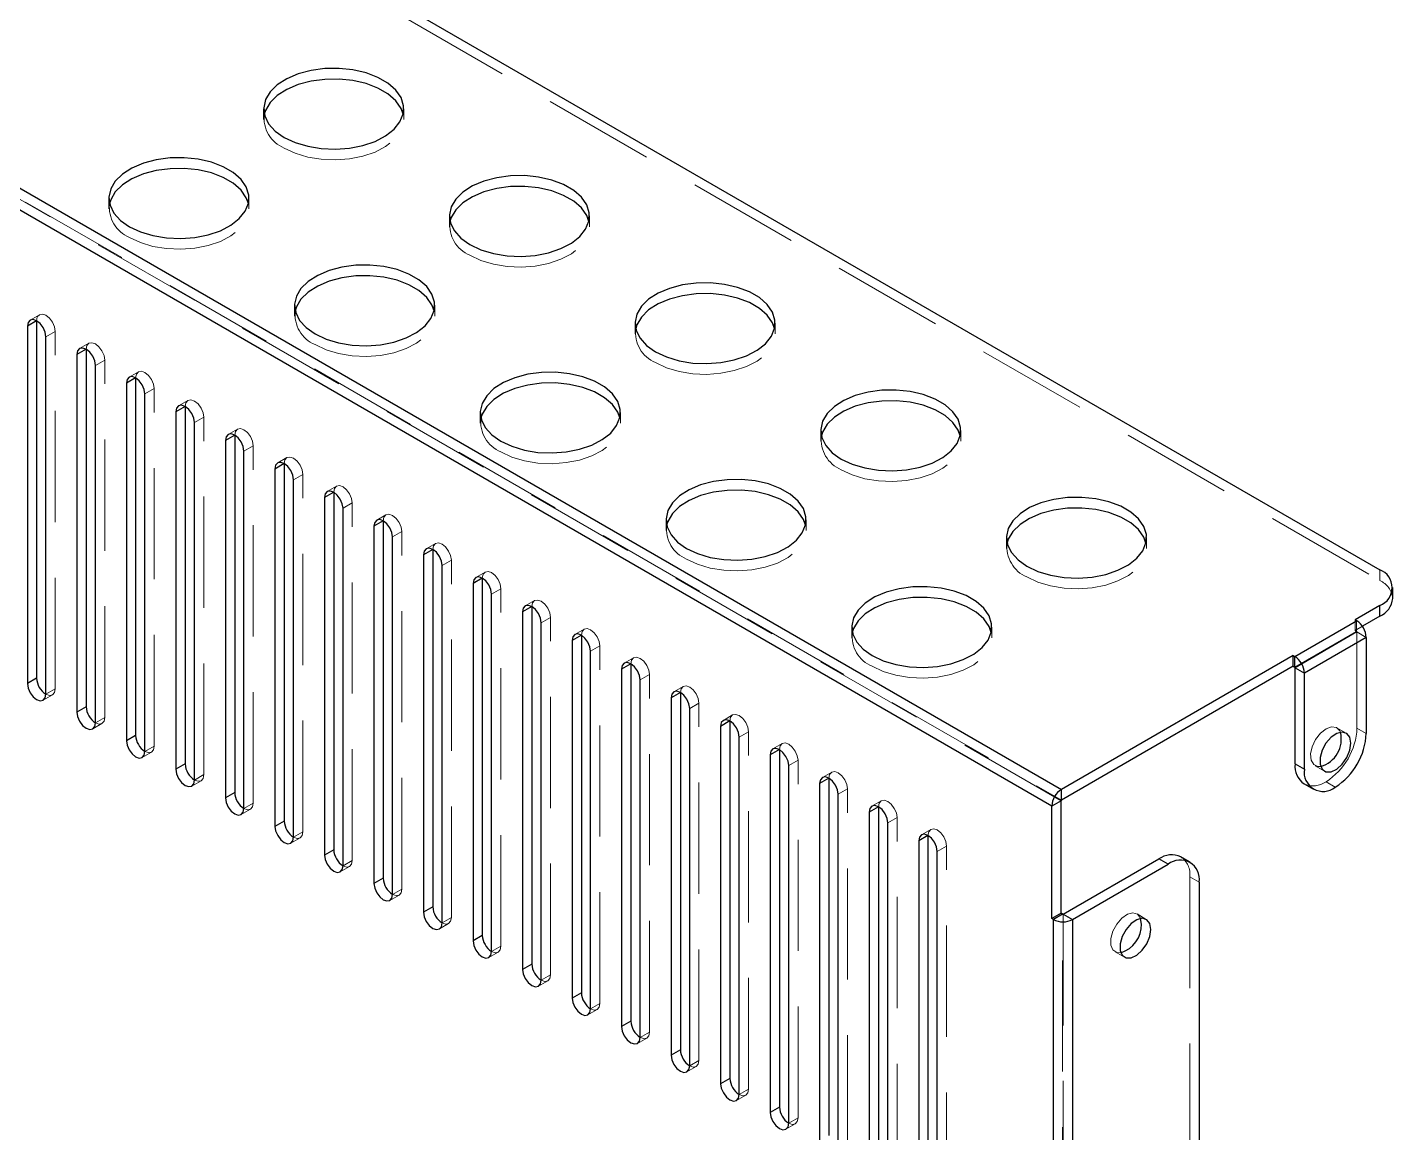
# Model space of a CAD drawing. Header units: millimetres. Extents: x 20 to 1161, y 26 to 820.
# Drawn here: x 1035.4 to 1097.8, y 682.5 to 733 of the extents above; entities that cross this region are included whole.
import ezdxf

# ---------------------------------------------------------------- set-up
doc = ezdxf.new("R2010")
doc.units = ezdxf.units.MM
doc.header["$LTSCALE"] = 4
doc.linetypes.add('HIDDEN', pattern=[1.905, 1.27, -0.635])

msp = doc.modelspace()

# ---------------------------------------------------------------- linework, layer by layer
at = {"color": 7, "linetype": 'Continuous', "lineweight": 25}
for p, q in [((980.094, 775.819), (1097.191, 708.22)), ((962.713, 767.418), (1082.638, 698.187)), ((1082.2, 697.427), (962.275, 766.659)), ((1035.814, 719.6), (1035.39, 719.355)), ((1035.39, 719.355), (1035.39, 703.024)), ((1035.814, 719.6), (1035.814, 703.269)), ((1036.238, 702.535), (1036.238, 718.865)), ((1038.077, 718.294), (1037.652, 718.049)), ((1038.077, 718.294), (1038.077, 701.963)), ((1037.652, 718.049), (1037.652, 701.718)), ((1038.501, 701.228), (1038.501, 717.559)), ((1040.339, 716.988), (1039.915, 716.743)), ((1040.339, 716.988), (1040.339, 700.657)), ((1039.915, 716.743), (1039.915, 700.412)), ((1040.764, 699.922), (1040.764, 716.253)), ((1042.602, 715.681), (1042.178, 715.436)), ((1042.602, 715.681), (1042.602, 699.351)), ((1042.178, 715.436), (1042.178, 699.106)), ((1043.026, 698.616), (1043.026, 714.947)), ((1044.865, 714.375), (1044.441, 714.13)), ((1044.865, 714.375), (1044.865, 698.044)), ((1044.441, 714.13), (1044.441, 697.799)), ((1045.289, 697.31), (1045.289, 713.64)), ((1047.128, 713.069), (1046.703, 712.824)), ((1046.703, 712.824), (1046.703, 696.493)), ((1047.128, 713.069), (1047.128, 696.738)), ((1047.552, 696.003), (1047.552, 712.334)), ((1049.39, 711.763), (1048.966, 711.518)), ((1048.966, 711.518), (1048.966, 695.187)), ((1049.39, 711.763), (1049.39, 695.432)), ((1049.815, 694.697), (1049.815, 711.028)), ((1051.653, 710.456), (1051.229, 710.211)), ((1051.229, 710.211), (1051.229, 693.881)), ((1051.653, 710.456), (1051.653, 694.126)), ((1052.077, 693.391), (1052.077, 709.722)), ((1053.916, 709.15), (1053.492, 708.905)), ((1053.492, 708.905), (1053.492, 692.574)), ((1053.916, 709.15), (1053.916, 692.819)), ((1054.34, 692.085), (1054.34, 708.415)), ((1056.179, 707.844), (1055.754, 707.599)), ((1055.754, 707.599), (1055.754, 691.268)), ((1056.179, 707.844), (1056.179, 691.513)), ((1056.603, 690.778), (1056.603, 707.109)), ((1097.777, 706.914), (1097.777, 707.404)), ((1058.441, 706.538), (1058.017, 706.293)), ((1058.017, 706.293), (1058.017, 689.962)), ((1058.441, 706.538), (1058.441, 690.207)), ((1097.191, 706.588), (1096.059, 705.934)), ((1097.191, 706.098), (1097.191, 706.588)), ((1058.866, 689.472), (1058.866, 705.803)), ((1093.302, 704.261), (1096.13, 705.894)), ((1096.13, 705.894), (1096.059, 705.934)), ((1097.191, 706.098), (1096.395, 705.638)), ((1060.704, 705.231), (1060.28, 704.986)), ((1060.704, 705.231), (1060.704, 688.901)), ((1096.568, 705.134), (1093.74, 703.501)), ((1096.568, 705.134), (1096.568, 700.741)), ((1060.28, 704.986), (1060.28, 688.656)), ((1061.128, 688.166), (1061.128, 704.497)), ((1062.967, 703.925), (1062.543, 703.68)), ((1062.967, 703.925), (1062.967, 687.594)), ((1093.231, 704.302), (1082.638, 698.187)), ((1093.231, 703.812), (1082.638, 697.697)), ((1093.231, 704.302), (1093.302, 704.261)), ((1093.231, 703.812), (1093.231, 704.302)), ((1093.231, 703.812), (1093.302, 703.771)), ((1093.302, 703.771), (1093.302, 704.261)), ((1093.316, 703.746), (1093.74, 703.501)), ((1093.316, 699.353), (1093.316, 703.746)), ((1035.814, 703.269), (1035.39, 703.024)), ((1062.543, 703.68), (1062.543, 687.349)), ((1063.391, 686.86), (1063.391, 703.19)), ((1093.74, 699.108), (1093.74, 703.501)), ((1065.23, 702.619), (1064.805, 702.374)), ((1065.23, 702.619), (1065.23, 686.288)), ((1038.077, 701.963), (1037.652, 701.718)), ((1064.805, 702.374), (1064.805, 686.043)), ((1065.654, 685.553), (1065.654, 701.884)), ((1067.492, 701.313), (1067.068, 701.068)), ((1067.492, 701.313), (1067.492, 684.982)), ((1040.339, 700.657), (1039.915, 700.412)), ((1067.068, 701.068), (1067.068, 684.737)), ((1067.917, 684.247), (1067.917, 700.578)), ((1069.755, 700.006), (1069.331, 699.761)), ((1069.755, 700.006), (1069.755, 683.676)), ((1069.331, 699.761), (1069.331, 683.431)), ((1042.602, 699.351), (1042.178, 699.106)), ((1070.179, 682.941), (1070.179, 699.272)), ((1093.316, 699.353), (1093.74, 699.108)), ((1072.018, 698.7), (1071.593, 698.455)), ((1071.593, 698.455), (1071.593, 682.124)), ((1072.018, 698.7), (1072.018, 682.369)), ((1082.638, 697.697), (1082.638, 698.187)), ((1093.73, 698.438), (1094.154, 698.193)), ((1044.865, 698.044), (1044.441, 697.799)), ((1072.442, 681.635), (1072.442, 697.965)), ((1082.624, 697.672), (1082.2, 697.427)), ((1082.624, 692.528), (1082.624, 697.672)), ((1074.28, 697.394), (1073.856, 697.149)), ((1073.856, 697.149), (1073.856, 680.818)), ((1074.28, 697.394), (1074.28, 681.063)), ((1082.2, 692.283), (1082.2, 697.427)), ((1047.128, 696.738), (1046.703, 696.493)), ((1074.705, 680.328), (1074.705, 696.659)), ((1076.543, 696.088), (1076.119, 695.843)), ((1076.119, 695.843), (1076.119, 679.512)), ((1076.543, 696.088), (1076.543, 679.757)), ((1049.39, 695.432), (1048.966, 695.187)), ((1076.967, 679.022), (1076.967, 695.353)), ((1082.723, 692.487), (1087.093, 695.01)), ((1087.518, 694.765), (1087.093, 695.01)), ((1088.517, 694.864), (1088.093, 695.109)), ((1083.148, 692.242), (1087.518, 694.765)), ((1051.653, 694.126), (1051.229, 693.881)), ((1088.932, 693.948), (1088.932, 644.303)), ((1053.916, 692.819), (1053.492, 692.574)), ((1082.624, 692.528), (1082.2, 692.283)), ((1082.695, 692.487), (1082.624, 692.528)), ((1082.271, 692.242), (1082.2, 692.283)), ((1082.695, 692.487), (1082.271, 692.242)), ((1082.271, 639.33), (1082.271, 692.242)), ((1082.723, 692.487), (1083.148, 692.242)), ((1083.148, 692.242), (1083.148, 639.33)), ((1086.301, 692.038), (1086.259, 692.291)), ((1056.179, 691.513), (1055.754, 691.268)), ((1058.441, 690.207), (1058.017, 689.962)), ((1060.704, 688.901), (1060.28, 688.656)), ((1062.967, 687.594), (1062.543, 687.349)), ((1065.23, 686.288), (1064.805, 686.043)), ((1067.492, 684.982), (1067.068, 684.737)), ((1069.755, 683.676), (1069.331, 683.431))]:
    msp.add_line(p, q, dxfattribs=at)
at = {"color": 7, "linetype": 'HIDDEN', "lineweight": 18}
for p, q in [((980.094, 775.329), (1097.191, 707.73)), ((1082.624, 697.672), (962.699, 766.904)), ((962.713, 766.928), (1082.638, 697.697)), ((1046.188, 729.282), (1046.188, 728.792)), ((1052.588, 728.792), (1052.588, 729.282)), ((1039.117, 725.2), (1039.117, 724.71)), ((1045.517, 724.71), (1045.517, 725.2)), ((1054.673, 724.384), (1054.673, 723.894)), ((1061.073, 723.894), (1061.073, 724.384)), ((1047.602, 720.302), (1047.602, 719.812)), ((1054.002, 719.812), (1054.002, 720.302)), ((1035.938, 719.875), (1035.514, 719.63)), ((1063.158, 719.485), (1063.158, 718.995)), ((1069.558, 718.995), (1069.558, 719.485)), ((1036.662, 719.11), (1036.238, 718.865)), ((1036.662, 702.779), (1036.662, 719.11)), ((1038.201, 718.569), (1037.777, 718.324)), ((1038.925, 717.804), (1038.501, 717.559)), ((1038.925, 701.473), (1038.925, 717.804)), ((1040.464, 717.262), (1040.039, 717.017)), ((1041.188, 716.498), (1040.764, 716.253)), ((1041.188, 700.167), (1041.188, 716.498)), ((1042.726, 715.956), (1042.302, 715.711)), ((1043.451, 715.192), (1043.026, 714.947)), ((1043.451, 698.861), (1043.451, 715.192)), ((1056.087, 715.403), (1056.087, 714.913)), ((1062.487, 714.913), (1062.487, 715.403)), ((1044.989, 714.65), (1044.565, 714.405)), ((1071.644, 714.587), (1071.644, 714.097)), ((1078.044, 714.097), (1078.044, 714.587)), ((1045.713, 713.885), (1045.289, 713.64)), ((1045.713, 697.554), (1045.713, 713.885)), ((1047.252, 713.344), (1046.828, 713.099)), ((1047.976, 712.579), (1047.552, 712.334)), ((1047.976, 696.248), (1047.976, 712.579)), ((1049.515, 712.037), (1049.09, 711.792)), ((1050.239, 711.273), (1049.815, 711.028)), ((1050.239, 694.942), (1050.239, 711.273)), ((1051.777, 710.731), (1051.353, 710.486)), ((1064.572, 710.505), (1064.572, 710.015)), ((1070.972, 710.015), (1070.972, 710.505)), ((1052.502, 709.967), (1052.077, 709.722)), ((1052.502, 693.636), (1052.502, 709.967)), ((1054.04, 709.425), (1053.616, 709.18)), ((1080.129, 709.688), (1080.129, 709.198)), ((1086.529, 709.198), (1086.529, 709.688)), ((1054.764, 708.66), (1054.34, 708.415)), ((1054.764, 692.329), (1054.764, 708.66)), ((1056.303, 708.119), (1055.879, 707.874)), ((1097.191, 708.22), (1097.191, 707.73)), ((1057.027, 707.354), (1056.603, 707.109)), ((1057.027, 691.023), (1057.027, 707.354)), ((1058.566, 706.812), (1058.141, 706.567)), ((1059.29, 706.048), (1058.866, 705.803)), ((1059.29, 689.717), (1059.29, 706.048)), ((1096.059, 705.444), (1096.059, 705.934)), ((1096.395, 705.638), (1096.059, 705.444)), ((1096.13, 705.404), (1096.13, 705.894)), ((1060.828, 705.506), (1060.404, 705.261)), ((1073.058, 705.606), (1073.058, 705.116)), ((1079.458, 705.116), (1079.458, 705.606)), ((1093.302, 703.771), (1096.13, 705.404)), ((1096.144, 705.379), (1093.316, 703.746)), ((1096.13, 705.404), (1096.059, 705.444)), ((1096.144, 705.379), (1096.568, 705.134)), ((1096.144, 705.379), (1096.144, 700.986)), ((1061.553, 704.742), (1061.128, 704.497)), ((1061.553, 688.411), (1061.553, 704.742)), ((1063.091, 704.2), (1062.667, 703.955)), ((1063.815, 703.435), (1063.391, 703.19)), ((1063.815, 687.104), (1063.815, 703.435)), ((1036.114, 702.26), (1036.538, 702.505)), ((1036.662, 702.779), (1036.238, 702.535)), ((1065.354, 702.894), (1064.93, 702.649)), ((1066.078, 702.129), (1065.654, 701.884)), ((1066.078, 685.798), (1066.078, 702.129)), ((1038.925, 701.473), (1038.501, 701.228)), ((1067.617, 701.587), (1067.192, 701.342)), ((1038.377, 700.954), (1038.801, 701.199)), ((1068.341, 700.823), (1067.917, 700.578)), ((1068.341, 684.492), (1068.341, 700.823)), ((1095.654, 700.758), (1095.23, 701.003)), ((1096.568, 700.741), (1096.144, 700.986)), ((1041.188, 700.167), (1040.764, 699.922)), ((1069.879, 700.281), (1069.455, 700.036)), ((1040.639, 699.647), (1041.064, 699.892)), ((1070.604, 699.517), (1070.179, 699.272)), ((1070.604, 683.186), (1070.604, 699.517)), ((1043.451, 698.861), (1043.026, 698.616)), ((1072.142, 698.975), (1071.718, 698.73)), ((1094.23, 699.271), (1094.654, 699.026)), ((1042.902, 698.341), (1043.326, 698.586)), ((1072.866, 698.21), (1072.442, 697.965)), ((1072.866, 681.879), (1072.866, 698.21)), ((1095.154, 698.292), (1094.73, 698.537)), ((1045.713, 697.554), (1045.289, 697.31)), ((1074.405, 697.669), (1073.981, 697.424)), ((1045.165, 697.035), (1045.589, 697.28)), ((1075.129, 696.904), (1074.705, 696.659)), ((1075.129, 680.573), (1075.129, 696.904)), ((1076.668, 696.362), (1076.243, 696.117)), ((1047.428, 695.729), (1047.852, 695.974)), ((1047.976, 696.248), (1047.552, 696.003)), ((1077.392, 695.598), (1076.967, 695.353)), ((1077.392, 679.267), (1077.392, 695.598)), ((1049.69, 694.422), (1050.115, 694.667)), ((1050.239, 694.942), (1049.815, 694.697)), ((1088.507, 694.193), (1088.932, 693.948)), ((1088.507, 694.193), (1088.507, 644.548)), ((1051.953, 693.116), (1052.377, 693.361)), ((1052.502, 693.636), (1052.077, 693.391)), ((1054.216, 691.81), (1054.64, 692.055)), ((1054.764, 692.329), (1054.34, 692.085)), ((1082.695, 639.575), (1082.695, 692.487)), ((1082.723, 692.487), (1082.723, 639.575)), ((1086.518, 692.251), (1086.094, 692.496)), ((1056.479, 690.504), (1056.903, 690.749)), ((1057.027, 691.023), (1056.603, 690.778)), ((1085.094, 690.764), (1085.518, 690.519)), ((1058.741, 689.197), (1059.166, 689.442)), ((1059.29, 689.717), (1058.866, 689.472)), ((1061.553, 688.411), (1061.128, 688.166)), ((1061.004, 687.891), (1061.428, 688.136)), ((1063.815, 687.104), (1063.391, 686.86)), ((1063.267, 686.585), (1063.691, 686.83)), ((1066.078, 685.798), (1065.654, 685.553)), ((1065.529, 685.279), (1065.954, 685.524)), ((1068.341, 684.492), (1067.917, 684.247)), ((1067.792, 683.972), (1068.216, 684.217)), ((1070.604, 683.186), (1070.179, 682.941)), ((1070.055, 682.666), (1070.479, 682.911))]:
    msp.add_line(p, q, dxfattribs=at)
at = {"color": 7, "linetype": 'Continuous', "lineweight": 25, "flags": 128}
for points in [[(1047.125, 727.976), (1047.627, 727.74), (1048.201, 727.567), (1048.823, 727.464), (1049.469, 727.435), (1050.111, 727.483), (1050.724, 727.604), (1051.282, 727.793), (1051.762, 728.044), (1052.145, 728.345), (1052.416, 728.685), (1052.562, 729.049), (1052.578, 729.422), (1052.464, 729.79), (1052.224, 730.137), (1051.868, 730.45), (1051.41, 730.714), (1050.869, 730.92), (1050.268, 731.058), (1049.631, 731.124), (1048.983, 731.115), (1048.353, 731.03), (1047.764, 730.874), (1047.242, 730.653), (1046.808, 730.376), (1046.48, 730.053), (1046.27, 729.7), (1046.189, 729.329), (1046.238, 728.956), (1046.416, 728.597), (1046.716, 728.266), (1047.125, 727.976)], [(1052.559, 729.037), (1052.464, 729.3), (1052.224, 729.648), (1051.868, 729.96), (1051.41, 730.224), (1050.869, 730.43), (1050.268, 730.568), (1049.631, 730.634), (1048.983, 730.625), (1048.353, 730.54), (1047.764, 730.384), (1047.242, 730.163), (1046.808, 729.886), (1046.48, 729.563), (1046.27, 729.21), (1046.216, 729.037)], [(1040.054, 723.894), (1040.556, 723.658), (1041.13, 723.485), (1041.752, 723.382), (1042.398, 723.353), (1043.04, 723.401), (1043.653, 723.521), (1044.211, 723.711), (1044.691, 723.962), (1045.074, 724.263), (1045.345, 724.603), (1045.491, 724.967), (1045.507, 725.34), (1045.393, 725.708), (1045.153, 726.055), (1044.797, 726.367), (1044.339, 726.632), (1043.798, 726.837), (1043.197, 726.976), (1042.56, 727.042), (1041.912, 727.033), (1041.282, 726.948), (1040.693, 726.792), (1040.171, 726.571), (1039.737, 726.293), (1039.409, 725.971), (1039.199, 725.618), (1039.118, 725.247), (1039.167, 724.874), (1039.345, 724.515), (1039.645, 724.184), (1040.054, 723.894)], [(1045.488, 724.955), (1045.393, 725.218), (1045.153, 725.565), (1044.797, 725.878), (1044.339, 726.142), (1043.798, 726.348), (1043.197, 726.486), (1042.56, 726.552), (1041.912, 726.543), (1041.282, 726.458), (1040.693, 726.302), (1040.171, 726.081), (1039.737, 725.804), (1039.409, 725.481), (1039.199, 725.128), (1039.145, 724.955)], [(1055.61, 723.077), (1056.112, 722.841), (1056.686, 722.668), (1057.308, 722.565), (1057.954, 722.537), (1058.596, 722.584), (1059.209, 722.705), (1059.767, 722.895), (1060.247, 723.145), (1060.631, 723.447), (1060.901, 723.786), (1061.047, 724.15), (1061.064, 724.524), (1060.949, 724.892), (1060.709, 725.239), (1060.353, 725.551), (1059.895, 725.815), (1059.355, 726.021), (1058.753, 726.16), (1058.116, 726.226), (1057.469, 726.216), (1056.838, 726.132), (1056.25, 725.976), (1055.728, 725.754), (1055.294, 725.477), (1054.965, 725.155), (1054.756, 724.801), (1054.674, 724.43), (1054.723, 724.058), (1054.901, 723.698), (1055.201, 723.367), (1055.61, 723.077)], [(1061.045, 724.139), (1060.949, 724.402), (1060.709, 724.749), (1060.353, 725.061), (1059.895, 725.325), (1059.355, 725.531), (1058.753, 725.67), (1058.116, 725.736), (1057.469, 725.726), (1056.838, 725.642), (1056.25, 725.486), (1055.728, 725.264), (1055.294, 724.987), (1054.965, 724.665), (1054.756, 724.311), (1054.701, 724.139)], [(1048.539, 718.995), (1049.041, 718.759), (1049.615, 718.586), (1050.237, 718.483), (1050.883, 718.455), (1051.525, 718.502), (1052.138, 718.623), (1052.696, 718.813), (1053.176, 719.063), (1053.56, 719.365), (1053.83, 719.704), (1053.976, 720.068), (1053.993, 720.442), (1053.878, 720.81), (1053.638, 721.157), (1053.282, 721.469), (1052.824, 721.733), (1052.283, 721.939), (1051.682, 722.078), (1051.045, 722.144), (1050.398, 722.134), (1049.767, 722.05), (1049.179, 721.894), (1048.657, 721.672), (1048.223, 721.395), (1047.894, 721.073), (1047.685, 720.719), (1047.603, 720.348), (1047.652, 719.976), (1047.83, 719.616), (1048.13, 719.285), (1048.539, 718.995)], [(1053.974, 720.057), (1053.878, 720.32), (1053.638, 720.667), (1053.282, 720.979), (1052.824, 721.243), (1052.283, 721.449), (1051.682, 721.588), (1051.045, 721.654), (1050.398, 721.644), (1049.767, 721.56), (1049.179, 721.404), (1048.657, 721.182), (1048.223, 720.905), (1047.894, 720.583), (1047.685, 720.229), (1047.63, 720.057)], [(1064.095, 718.179), (1064.597, 717.943), (1065.171, 717.77), (1065.794, 717.667), (1066.439, 717.639), (1067.082, 717.686), (1067.694, 717.807), (1068.252, 717.996), (1068.733, 718.247), (1069.116, 718.548), (1069.386, 718.888), (1069.533, 719.252), (1069.549, 719.626), (1069.435, 719.993), (1069.195, 720.341), (1068.838, 720.653), (1068.38, 720.917), (1067.84, 721.123), (1067.239, 721.261), (1066.601, 721.327), (1065.954, 721.318), (1065.323, 721.233), (1064.735, 721.077), (1064.213, 720.856), (1063.779, 720.579), (1063.45, 720.257), (1063.241, 719.903), (1063.159, 719.532), (1063.208, 719.159), (1063.387, 718.8), (1063.686, 718.469), (1064.095, 718.179)], [(1069.53, 719.24), (1069.435, 719.504), (1069.195, 719.851), (1068.838, 720.163), (1068.38, 720.427), (1067.84, 720.633), (1067.239, 720.771), (1066.601, 720.837), (1065.954, 720.828), (1065.323, 720.743), (1064.735, 720.587), (1064.213, 720.366), (1063.779, 720.089), (1063.45, 719.767), (1063.241, 719.413), (1063.186, 719.24)], [(1036.238, 718.865), (1036.206, 719.072), (1036.114, 719.284), (1035.976, 719.469), (1035.814, 719.6), (1035.652, 719.657), (1035.514, 719.63), (1035.422, 719.524), (1035.39, 719.355)], [(1038.501, 717.559), (1038.469, 717.765), (1038.377, 717.977), (1038.239, 718.163), (1038.077, 718.294), (1037.914, 718.35), (1037.777, 718.324), (1037.685, 718.218), (1037.652, 718.049)], [(1040.764, 716.253), (1040.731, 716.459), (1040.639, 716.671), (1040.502, 716.857), (1040.339, 716.988), (1040.177, 717.044), (1040.039, 717.017), (1039.947, 716.912), (1039.915, 716.743)], [(1057.024, 714.097), (1057.526, 713.861), (1058.1, 713.688), (1058.723, 713.585), (1059.368, 713.556), (1060.011, 713.604), (1060.623, 713.725), (1061.181, 713.914), (1061.662, 714.165), (1062.045, 714.466), (1062.315, 714.806), (1062.462, 715.17), (1062.478, 715.543), (1062.364, 715.911), (1062.124, 716.258), (1061.767, 716.571), (1061.309, 716.835), (1060.769, 717.041), (1060.167, 717.179), (1059.53, 717.245), (1058.883, 717.236), (1058.252, 717.151), (1057.664, 716.995), (1057.142, 716.774), (1056.708, 716.497), (1056.379, 716.174), (1056.17, 715.821), (1056.088, 715.45), (1056.137, 715.077), (1056.315, 714.718), (1056.615, 714.387), (1057.024, 714.097)], [(1062.459, 715.158), (1062.364, 715.421), (1062.124, 715.769), (1061.767, 716.081), (1061.309, 716.345), (1060.769, 716.551), (1060.167, 716.689), (1059.53, 716.755), (1058.883, 716.746), (1058.252, 716.661), (1057.664, 716.505), (1057.142, 716.284), (1056.708, 716.007), (1056.379, 715.685), (1056.17, 715.331), (1056.115, 715.158)], [(1072.581, 713.281), (1073.083, 713.044), (1073.656, 712.871), (1074.279, 712.768), (1074.925, 712.74), (1075.567, 712.787), (1076.18, 712.908), (1076.738, 713.098), (1077.218, 713.348), (1077.601, 713.65), (1077.871, 713.989), (1078.018, 714.353), (1078.034, 714.727), (1077.92, 715.095), (1077.68, 715.442), (1077.324, 715.754), (1076.866, 716.018), (1076.325, 716.224), (1075.724, 716.363), (1075.086, 716.429), (1074.439, 716.419), (1073.808, 716.335), (1073.22, 716.179), (1072.698, 715.958), (1072.264, 715.68), (1071.936, 715.358), (1071.726, 715.004), (1071.645, 714.634), (1071.694, 714.261), (1071.872, 713.902), (1072.172, 713.57), (1072.581, 713.281)], [(1043.026, 714.947), (1042.994, 715.153), (1042.902, 715.365), (1042.764, 715.55), (1042.602, 715.681), (1042.44, 715.738), (1042.302, 715.711), (1042.21, 715.605), (1042.178, 715.436)], [(1078.015, 714.342), (1077.92, 714.605), (1077.68, 714.952), (1077.324, 715.264), (1076.866, 715.529), (1076.325, 715.734), (1075.724, 715.873), (1075.086, 715.939), (1074.439, 715.929), (1073.808, 715.845), (1073.22, 715.689), (1072.698, 715.468), (1072.264, 715.19), (1071.936, 714.868), (1071.726, 714.514), (1071.672, 714.342)], [(1045.289, 713.64), (1045.257, 713.847), (1045.165, 714.059), (1045.027, 714.244), (1044.865, 714.375), (1044.702, 714.432), (1044.565, 714.405), (1044.473, 714.299), (1044.441, 714.13)], [(1047.552, 712.334), (1047.52, 712.54), (1047.428, 712.752), (1047.29, 712.938), (1047.128, 713.069), (1046.965, 713.125), (1046.828, 713.099), (1046.736, 712.993), (1046.703, 712.824)], [(1065.51, 709.198), (1066.011, 708.962), (1066.585, 708.789), (1067.208, 708.686), (1067.853, 708.658), (1068.496, 708.705), (1069.108, 708.826), (1069.666, 709.016), (1070.147, 709.266), (1070.53, 709.568), (1070.8, 709.907), (1070.947, 710.271), (1070.963, 710.645), (1070.849, 711.013), (1070.609, 711.36), (1070.252, 711.672), (1069.795, 711.936), (1069.254, 712.142), (1068.653, 712.281), (1068.015, 712.347), (1067.368, 712.337), (1066.737, 712.253), (1066.149, 712.097), (1065.627, 711.875), (1065.193, 711.598), (1064.865, 711.276), (1064.655, 710.922), (1064.573, 710.552), (1064.623, 710.179), (1064.801, 709.819), (1065.101, 709.488), (1065.51, 709.198)], [(1070.944, 710.26), (1070.849, 710.523), (1070.609, 710.87), (1070.252, 711.182), (1069.795, 711.447), (1069.254, 711.652), (1068.653, 711.791), (1068.015, 711.857), (1067.368, 711.847), (1066.737, 711.763), (1066.149, 711.607), (1065.627, 711.386), (1065.193, 711.108), (1064.865, 710.786), (1064.655, 710.432), (1064.601, 710.26)], [(1049.815, 711.028), (1049.782, 711.234), (1049.69, 711.446), (1049.553, 711.632), (1049.39, 711.763), (1049.228, 711.819), (1049.09, 711.792), (1048.998, 711.687), (1048.966, 711.518)], [(1081.066, 708.382), (1081.568, 708.146), (1082.142, 707.973), (1082.764, 707.87), (1083.41, 707.842), (1084.052, 707.889), (1084.665, 708.01), (1085.223, 708.199), (1085.703, 708.45), (1086.086, 708.751), (1086.357, 709.091), (1086.503, 709.455), (1086.52, 709.829), (1086.405, 710.197), (1086.165, 710.544), (1085.809, 710.856), (1085.351, 711.12), (1084.81, 711.326), (1084.209, 711.464), (1083.572, 711.53), (1082.924, 711.521), (1082.294, 711.436), (1081.705, 711.28), (1081.184, 711.059), (1080.749, 710.782), (1080.421, 710.46), (1080.212, 710.106), (1080.13, 709.735), (1080.179, 709.362), (1080.357, 709.003), (1080.657, 708.672), (1081.066, 708.382)], [(1086.501, 709.443), (1086.405, 709.707), (1086.165, 710.054), (1085.809, 710.366), (1085.351, 710.63), (1084.81, 710.836), (1084.209, 710.974), (1083.572, 711.04), (1082.924, 711.031), (1082.294, 710.946), (1081.705, 710.79), (1081.184, 710.569), (1080.749, 710.292), (1080.421, 709.97), (1080.212, 709.616), (1080.157, 709.443)], [(1052.077, 709.722), (1052.045, 709.928), (1051.953, 710.14), (1051.815, 710.325), (1051.653, 710.456), (1051.491, 710.513), (1051.353, 710.486), (1051.261, 710.38), (1051.229, 710.211)], [(1054.34, 708.415), (1054.308, 708.621), (1054.216, 708.834), (1054.078, 709.019), (1053.916, 709.15), (1053.753, 709.207), (1053.616, 709.18), (1053.524, 709.074), (1053.492, 708.905)], [(1056.603, 707.109), (1056.571, 707.315), (1056.479, 707.527), (1056.341, 707.713), (1056.179, 707.844), (1056.016, 707.9), (1055.879, 707.874), (1055.787, 707.768), (1055.754, 707.599)], [(1073.995, 704.3), (1074.497, 704.064), (1075.071, 703.891), (1075.693, 703.788), (1076.339, 703.76), (1076.981, 703.807), (1077.594, 703.928), (1078.152, 704.117), (1078.632, 704.368), (1079.015, 704.669), (1079.286, 705.009), (1079.432, 705.373), (1079.448, 705.747), (1079.334, 706.114), (1079.094, 706.462), (1078.738, 706.774), (1078.28, 707.038), (1077.739, 707.244), (1077.138, 707.382), (1076.501, 707.448), (1075.853, 707.439), (1075.223, 707.354), (1074.634, 707.198), (1074.112, 706.977), (1073.678, 706.7), (1073.35, 706.378), (1073.141, 706.024), (1073.059, 705.653), (1073.108, 705.28), (1073.286, 704.921), (1073.586, 704.59), (1073.995, 704.3)], [(1079.429, 705.361), (1079.334, 705.625), (1079.094, 705.972), (1078.738, 706.284), (1078.28, 706.548), (1077.739, 706.754), (1077.138, 706.892), (1076.501, 706.958), (1075.853, 706.949), (1075.223, 706.864), (1074.634, 706.708), (1074.112, 706.487), (1073.678, 706.21), (1073.35, 705.888), (1073.141, 705.534), (1073.086, 705.361)], [(1058.866, 705.803), (1058.833, 706.009), (1058.741, 706.221), (1058.604, 706.407), (1058.441, 706.538), (1058.279, 706.594), (1058.141, 706.567), (1058.049, 706.462), (1058.017, 706.293)], [(1061.128, 704.497), (1061.096, 704.703), (1061.004, 704.915), (1060.866, 705.1), (1060.704, 705.231), (1060.542, 705.288), (1060.404, 705.261), (1060.312, 705.155), (1060.28, 704.986)], [(1063.391, 703.19), (1063.359, 703.396), (1063.267, 703.609), (1063.129, 703.794), (1062.967, 703.925), (1062.804, 703.982), (1062.667, 703.955), (1062.575, 703.849), (1062.543, 703.68)], [(1035.39, 703.024), (1035.422, 702.818), (1035.514, 702.606), (1035.652, 702.421), (1035.814, 702.29), (1035.976, 702.233), (1036.114, 702.26), (1036.206, 702.366), (1036.238, 702.535)], [(1065.654, 701.884), (1065.621, 702.09), (1065.53, 702.302), (1065.392, 702.488), (1065.23, 702.619), (1065.067, 702.675), (1064.93, 702.649), (1064.838, 702.543), (1064.805, 702.374)], [(1037.652, 701.718), (1037.685, 701.512), (1037.777, 701.3), (1037.914, 701.114), (1038.077, 700.983), (1038.239, 700.927), (1038.377, 700.954), (1038.469, 701.059), (1038.501, 701.228)], [(1067.917, 700.578), (1067.884, 700.784), (1067.792, 700.996), (1067.655, 701.182), (1067.492, 701.313), (1067.33, 701.369), (1067.192, 701.342), (1067.1, 701.237), (1067.068, 701.068)], [(1095.861, 700.3), (1095.814, 700.568), (1095.677, 700.744), (1095.469, 700.805), (1095.22, 700.743), (1094.961, 700.566), (1094.728, 700.298), (1094.553, 699.975), (1094.459, 699.641), (1094.459, 699.341), (1094.553, 699.115), (1094.728, 698.995), (1094.961, 698.995), (1095.22, 699.117), (1095.469, 699.343), (1095.677, 699.644), (1095.814, 699.978), (1095.861, 700.3)], [(1039.915, 700.412), (1039.947, 700.206), (1040.039, 699.994), (1040.177, 699.808), (1040.339, 699.677), (1040.502, 699.621), (1040.639, 699.647), (1040.731, 699.753), (1040.764, 699.922)], [(1070.179, 699.272), (1070.147, 699.478), (1070.055, 699.69), (1069.917, 699.875), (1069.755, 700.006), (1069.593, 700.063), (1069.455, 700.036), (1069.363, 699.93), (1069.331, 699.761)], [(1042.178, 699.106), (1042.21, 698.9), (1042.302, 698.687), (1042.44, 698.502), (1042.602, 698.371), (1042.764, 698.314), (1042.902, 698.341), (1042.994, 698.447), (1043.026, 698.616)], [(1072.442, 697.965), (1072.41, 698.171), (1072.318, 698.384), (1072.18, 698.569), (1072.018, 698.7), (1071.855, 698.757), (1071.718, 698.73), (1071.626, 698.624), (1071.593, 698.455)], [(1044.441, 697.799), (1044.473, 697.593), (1044.565, 697.381), (1044.702, 697.196), (1044.865, 697.065), (1045.027, 697.008), (1045.165, 697.035), (1045.257, 697.141), (1045.289, 697.31)], [(1074.705, 696.659), (1074.672, 696.865), (1074.58, 697.077), (1074.443, 697.263), (1074.28, 697.394), (1074.118, 697.45), (1073.98, 697.424), (1073.889, 697.318), (1073.856, 697.149)], [(1046.703, 696.493), (1046.736, 696.287), (1046.828, 696.075), (1046.965, 695.889), (1047.128, 695.758), (1047.29, 695.702), (1047.428, 695.729), (1047.52, 695.834), (1047.552, 696.003)], [(1076.967, 695.353), (1076.935, 695.559), (1076.843, 695.771), (1076.706, 695.957), (1076.543, 696.088), (1076.381, 696.144), (1076.243, 696.117), (1076.151, 696.012), (1076.119, 695.843)], [(1048.966, 695.187), (1048.998, 694.981), (1049.09, 694.769), (1049.228, 694.583), (1049.39, 694.452), (1049.553, 694.396), (1049.69, 694.422), (1049.782, 694.528), (1049.815, 694.697)], [(1051.229, 693.881), (1051.261, 693.675), (1051.353, 693.462), (1051.491, 693.277), (1051.653, 693.146), (1051.815, 693.089), (1051.953, 693.116), (1052.045, 693.222), (1052.077, 693.391)], [(1053.492, 692.574), (1053.524, 692.368), (1053.616, 692.156), (1053.753, 691.971), (1053.916, 691.84), (1054.078, 691.783), (1054.216, 691.81), (1054.308, 691.916), (1054.34, 692.085)], [(1086.726, 691.793), (1086.678, 692.06), (1086.541, 692.236), (1086.334, 692.298), (1086.084, 692.235), (1085.825, 692.058), (1085.592, 691.79), (1085.417, 691.467), (1085.323, 691.133), (1085.323, 690.833), (1085.417, 690.608), (1085.592, 690.487), (1085.825, 690.488), (1086.084, 690.609), (1086.334, 690.836), (1086.541, 691.136), (1086.678, 691.47), (1086.726, 691.793)], [(1055.754, 691.268), (1055.787, 691.062), (1055.879, 690.85), (1056.016, 690.664), (1056.179, 690.533), (1056.341, 690.477), (1056.479, 690.504), (1056.571, 690.609), (1056.603, 690.778)], [(1058.017, 689.962), (1058.049, 689.756), (1058.141, 689.544), (1058.279, 689.358), (1058.441, 689.227), (1058.604, 689.171), (1058.741, 689.197), (1058.833, 689.303), (1058.866, 689.472)], [(1060.28, 688.656), (1060.312, 688.45), (1060.404, 688.237), (1060.542, 688.052), (1060.704, 687.921), (1060.866, 687.864), (1061.004, 687.891), (1061.096, 687.997), (1061.128, 688.166)], [(1062.543, 687.349), (1062.575, 687.143), (1062.667, 686.931), (1062.804, 686.746), (1062.967, 686.615), (1063.129, 686.558), (1063.267, 686.585), (1063.359, 686.691), (1063.391, 686.86)], [(1064.805, 686.043), (1064.838, 685.837), (1064.93, 685.625), (1065.067, 685.439), (1065.23, 685.308), (1065.392, 685.252), (1065.53, 685.279), (1065.621, 685.384), (1065.654, 685.553)], [(1067.068, 684.737), (1067.1, 684.531), (1067.192, 684.319), (1067.33, 684.133), (1067.492, 684.002), (1067.655, 683.946), (1067.792, 683.972), (1067.884, 684.078), (1067.917, 684.247)], [(1069.331, 683.431), (1069.363, 683.224), (1069.455, 683.012), (1069.593, 682.827), (1069.755, 682.696), (1069.917, 682.639), (1070.055, 682.666), (1070.147, 682.772), (1070.179, 682.941)]]:
    msp.add_lwpolyline(points, dxfattribs=at)
at = {"color": 7, "linetype": 'HIDDEN', "lineweight": 18, "flags": 128}
for points in [[(1047.125, 727.486), (1047.627, 727.25), (1048.201, 727.077), (1048.823, 726.974), (1049.469, 726.945), (1050.111, 726.993), (1050.724, 727.114), (1051.282, 727.303), (1051.762, 727.554), (1052.145, 727.855), (1052.416, 728.195), (1052.562, 728.559), (1052.578, 728.932), (1052.559, 729.037)], [(1040.054, 723.404), (1040.556, 723.168), (1041.13, 722.995), (1041.752, 722.892), (1042.398, 722.863), (1043.04, 722.911), (1043.653, 723.032), (1044.211, 723.221), (1044.691, 723.472), (1045.074, 723.773), (1045.345, 724.113), (1045.491, 724.477), (1045.507, 724.85), (1045.488, 724.955)], [(1055.61, 722.588), (1056.112, 722.351), (1056.686, 722.178), (1057.308, 722.075), (1057.954, 722.047), (1058.596, 722.094), (1059.209, 722.215), (1059.767, 722.405), (1060.247, 722.655), (1060.631, 722.957), (1060.901, 723.296), (1061.047, 723.66), (1061.064, 724.034), (1061.045, 724.139)], [(1048.539, 718.505), (1049.041, 718.269), (1049.615, 718.096), (1050.237, 717.993), (1050.883, 717.965), (1051.525, 718.012), (1052.138, 718.133), (1052.696, 718.323), (1053.176, 718.573), (1053.56, 718.875), (1053.83, 719.214), (1053.976, 719.578), (1053.993, 719.952), (1053.974, 720.057)], [(1036.662, 719.11), (1036.63, 719.316), (1036.538, 719.528), (1036.4, 719.714), (1036.238, 719.845), (1036.076, 719.902), (1035.938, 719.875), (1035.846, 719.769), (1035.814, 719.6)], [(1064.095, 717.689), (1064.597, 717.453), (1065.171, 717.28), (1065.794, 717.177), (1066.439, 717.149), (1067.082, 717.196), (1067.694, 717.317), (1068.252, 717.506), (1068.733, 717.757), (1069.116, 718.058), (1069.386, 718.398), (1069.533, 718.762), (1069.549, 719.136), (1069.53, 719.24)], [(1038.925, 717.804), (1038.893, 718.01), (1038.801, 718.222), (1038.663, 718.408), (1038.501, 718.539), (1038.339, 718.595), (1038.201, 718.569), (1038.109, 718.463), (1038.077, 718.294)], [(1041.188, 716.498), (1041.156, 716.704), (1041.064, 716.916), (1040.926, 717.102), (1040.764, 717.233), (1040.601, 717.289), (1040.464, 717.262), (1040.372, 717.156), (1040.339, 716.988)], [(1043.451, 715.192), (1043.418, 715.398), (1043.326, 715.61), (1043.189, 715.795), (1043.026, 715.926), (1042.864, 715.983), (1042.726, 715.956), (1042.634, 715.85), (1042.602, 715.681)], [(1057.024, 713.607), (1057.526, 713.371), (1058.1, 713.198), (1058.723, 713.095), (1059.368, 713.067), (1060.011, 713.114), (1060.623, 713.235), (1061.181, 713.424), (1061.662, 713.675), (1062.045, 713.976), (1062.315, 714.316), (1062.462, 714.68), (1062.478, 715.054), (1062.459, 715.158)], [(1045.713, 713.885), (1045.681, 714.091), (1045.589, 714.303), (1045.451, 714.489), (1045.289, 714.62), (1045.127, 714.677), (1044.989, 714.65), (1044.897, 714.544), (1044.865, 714.375)], [(1072.581, 712.791), (1073.083, 712.554), (1073.656, 712.381), (1074.279, 712.279), (1074.925, 712.25), (1075.567, 712.297), (1076.18, 712.418), (1076.738, 712.608), (1077.218, 712.858), (1077.601, 713.16), (1077.871, 713.499), (1078.018, 713.863), (1078.034, 714.237), (1078.015, 714.342)], [(1047.976, 712.579), (1047.944, 712.785), (1047.852, 712.997), (1047.714, 713.183), (1047.552, 713.314), (1047.389, 713.37), (1047.252, 713.344), (1047.16, 713.238), (1047.128, 713.069)], [(1050.239, 711.273), (1050.207, 711.479), (1050.115, 711.691), (1049.977, 711.877), (1049.815, 712.008), (1049.652, 712.064), (1049.515, 712.037), (1049.423, 711.931), (1049.39, 711.763)], [(1052.502, 709.967), (1052.469, 710.173), (1052.377, 710.385), (1052.24, 710.57), (1052.077, 710.701), (1051.915, 710.758), (1051.777, 710.731), (1051.685, 710.625), (1051.653, 710.456)], [(1065.51, 708.709), (1066.011, 708.472), (1066.585, 708.299), (1067.208, 708.196), (1067.853, 708.168), (1068.496, 708.215), (1069.108, 708.336), (1069.666, 708.526), (1070.147, 708.776), (1070.53, 709.078), (1070.8, 709.417), (1070.947, 709.781), (1070.963, 710.155), (1070.944, 710.26)], [(1054.764, 708.66), (1054.732, 708.866), (1054.64, 709.078), (1054.502, 709.264), (1054.34, 709.395), (1054.178, 709.452), (1054.04, 709.425), (1053.948, 709.319), (1053.916, 709.15)], [(1081.066, 707.892), (1081.568, 707.656), (1082.142, 707.483), (1082.764, 707.38), (1083.41, 707.352), (1084.052, 707.399), (1084.665, 707.52), (1085.223, 707.709), (1085.703, 707.96), (1086.086, 708.261), (1086.357, 708.601), (1086.503, 708.965), (1086.52, 709.339), (1086.501, 709.443)], [(1057.027, 707.354), (1056.995, 707.56), (1056.903, 707.772), (1056.765, 707.958), (1056.603, 708.089), (1056.44, 708.145), (1056.303, 708.119), (1056.211, 708.013), (1056.179, 707.844)], [(1059.29, 706.048), (1059.258, 706.254), (1059.166, 706.466), (1059.028, 706.652), (1058.866, 706.783), (1058.703, 706.839), (1058.566, 706.812), (1058.474, 706.706), (1058.441, 706.538)], [(1061.553, 704.742), (1061.52, 704.948), (1061.428, 705.16), (1061.291, 705.345), (1061.128, 705.476), (1060.966, 705.533), (1060.828, 705.506), (1060.736, 705.4), (1060.704, 705.231)], [(1073.995, 703.81), (1074.497, 703.574), (1075.071, 703.401), (1075.693, 703.298), (1076.339, 703.27), (1076.981, 703.317), (1077.594, 703.438), (1078.152, 703.627), (1078.632, 703.878), (1079.015, 704.179), (1079.286, 704.519), (1079.432, 704.883), (1079.448, 705.257), (1079.429, 705.361)], [(1063.815, 703.435), (1063.783, 703.641), (1063.691, 703.853), (1063.553, 704.039), (1063.391, 704.17), (1063.229, 704.227), (1063.091, 704.2), (1062.999, 704.094), (1062.967, 703.925)], [(1036.238, 702.534), (1036.4, 702.478), (1036.538, 702.505), (1036.63, 702.611), (1036.662, 702.779)], [(1066.078, 702.129), (1066.046, 702.335), (1065.954, 702.547), (1065.816, 702.733), (1065.654, 702.864), (1065.491, 702.92), (1065.354, 702.894), (1065.262, 702.788), (1065.23, 702.619)], [(1038.501, 701.228), (1038.663, 701.172), (1038.801, 701.199), (1038.893, 701.304), (1038.925, 701.473)], [(1068.341, 700.823), (1068.308, 701.029), (1068.217, 701.241), (1068.079, 701.427), (1067.917, 701.558), (1067.754, 701.614), (1067.617, 701.587), (1067.525, 701.481), (1067.492, 701.313)], [(1094.73, 700.954), (1094.475, 700.751), (1094.254, 700.466), (1094.097, 700.136), (1094.026, 699.806), (1094.05, 699.521), (1094.166, 699.319), (1094.358, 699.228), (1094.489, 699.23)], [(1095.395, 700.799), (1095.363, 700.866), (1095.206, 701.016), (1094.985, 701.046), (1094.73, 700.954)], [(1040.764, 699.922), (1040.926, 699.866), (1041.064, 699.892), (1041.156, 699.998), (1041.188, 700.167)], [(1070.604, 699.517), (1070.571, 699.723), (1070.479, 699.935), (1070.342, 700.12), (1070.179, 700.251), (1070.017, 700.308), (1069.879, 700.281), (1069.787, 700.175), (1069.755, 700.006)], [(1043.026, 698.616), (1043.189, 698.559), (1043.326, 698.586), (1043.418, 698.692), (1043.451, 698.861)], [(1072.866, 698.21), (1072.834, 698.416), (1072.742, 698.628), (1072.604, 698.814), (1072.442, 698.945), (1072.28, 699.002), (1072.142, 698.975), (1072.05, 698.869), (1072.018, 698.7)], [(1045.289, 697.309), (1045.451, 697.253), (1045.589, 697.28), (1045.681, 697.386), (1045.713, 697.554)], [(1075.129, 696.904), (1075.097, 697.11), (1075.005, 697.322), (1074.867, 697.508), (1074.705, 697.639), (1074.542, 697.695), (1074.405, 697.669), (1074.313, 697.563), (1074.28, 697.394)], [(1077.392, 695.598), (1077.359, 695.804), (1077.267, 696.016), (1077.13, 696.202), (1076.967, 696.333), (1076.805, 696.389), (1076.667, 696.362), (1076.576, 696.256), (1076.543, 696.088)], [(1047.552, 696.003), (1047.714, 695.947), (1047.852, 695.974), (1047.944, 696.079), (1047.976, 696.248)], [(1049.815, 694.697), (1049.977, 694.641), (1050.115, 694.667), (1050.207, 694.773), (1050.239, 694.942)], [(1052.077, 693.391), (1052.24, 693.334), (1052.377, 693.361), (1052.469, 693.467), (1052.502, 693.636)], [(1086.259, 692.291), (1086.254, 692.305), (1086.117, 692.481), (1085.909, 692.542), (1085.659, 692.48), (1085.401, 692.303), (1085.168, 692.035), (1084.993, 691.712), (1084.899, 691.378), (1084.899, 691.078), (1084.993, 690.853), (1085.168, 690.732), (1085.354, 690.723)], [(1054.34, 692.084), (1054.502, 692.028), (1054.64, 692.055), (1054.732, 692.161), (1054.764, 692.329)], [(1056.603, 690.778), (1056.765, 690.722), (1056.903, 690.749), (1056.995, 690.854), (1057.027, 691.023)], [(1058.866, 689.472), (1059.028, 689.416), (1059.166, 689.442), (1059.258, 689.548), (1059.29, 689.717)], [(1061.128, 688.166), (1061.291, 688.109), (1061.428, 688.136), (1061.52, 688.242), (1061.553, 688.411)], [(1063.391, 686.859), (1063.553, 686.803), (1063.691, 686.83), (1063.783, 686.936), (1063.815, 687.104)], [(1065.654, 685.553), (1065.816, 685.497), (1065.954, 685.524), (1066.046, 685.629), (1066.078, 685.798)], [(1067.917, 684.247), (1068.079, 684.191), (1068.217, 684.217), (1068.308, 684.323), (1068.341, 684.492)], [(1070.179, 682.941), (1070.342, 682.884), (1070.479, 682.911), (1070.571, 683.017), (1070.604, 683.186)]]:
    msp.add_lwpolyline(points, dxfattribs=at)
at = {"color": 7, "linetype": 'HIDDEN', "lineweight": 18}
for centre, radius, start, end in [((1047.697, 728.863), 1.491, 173.29279, 247.44712), ((1040.626, 724.781), 1.491, 173.29279, 247.44712), ((1056.182, 723.965), 1.491, 173.29279, 247.44712), ((1049.111, 719.883), 1.491, 173.29279, 247.44712), ((1064.667, 719.066), 1.491, 173.29279, 247.44712), ((1057.596, 714.984), 1.491, 173.29279, 247.44712), ((1073.153, 714.168), 1.491, 173.29279, 247.44712), ((1066.082, 710.086), 1.491, 173.29279, 247.44712), ((1081.638, 709.269), 1.491, 173.29279, 247.44712), ((1096.776, 706.814), 1.006, 5.6948, 65.62534), ((1074.567, 705.187), 1.491, 173.29279, 247.44712), ((1096.114, 705.378), 0.0307, 2.60548, 57.39452), ((1093.074, 701.126), 3.074, 302.60548, 357.39452), ((1094.144, 699.354), 1.006, 245.69288, 305.61758), ((1087.527, 694.301), 0.986, 353.70115, 54.98667)]:
    msp.add_arc(centre, radius, start, end, dxfattribs=at)
at = {"color": 7, "linetype": 'Continuous', "lineweight": 25}
for centre, radius, start, end in [((1096.881, 707.404), 0.873, 290.78342, 69.21658), ((1096.776, 707.014), 1.006, 294.37466, 354.3052), ((1095.617, 705.091), 0.953, 2.60548, 57.39452), ((1092.788, 703.458), 0.953, 2.60548, 57.39452), ((1093.285, 703.745), 0.0307, 2.60548, 57.39452), ((1036.735, 703.311), 0.922, 182.60548, 237.39452), ((1038.998, 702.005), 0.922, 182.60548, 237.39452), ((1041.26, 700.699), 0.922, 182.60548, 237.39452), ((1094.109, 700.496), 1.321, 286.73746, 13.26791), ((1093.498, 700.881), 3.074, 302.60548, 357.39452), ((1043.523, 699.393), 0.922, 182.60548, 237.39452), ((1094.296, 699.245), 0.986, 173.70115, 234.98667), ((1094.602, 698.969), 0.873, 170.78596, 309.20329), ((1083.152, 697.384), 0.953, 122.60548, 177.39452), ((1045.786, 698.086), 0.922, 182.60548, 237.39452), ((1082.655, 697.671), 0.0307, 122.60548, 177.39452), ((1048.049, 696.78), 0.922, 182.60548, 237.39452), ((1050.311, 695.474), 0.922, 182.60548, 237.39452), ((1087.679, 694.192), 1.006, 65.69288, 125.61758), ((1088.07, 694.088), 0.873, 350.78596, 129.20329), ((1052.574, 694.167), 0.922, 182.60548, 237.39452), ((1054.837, 692.861), 0.922, 182.60548, 237.39452), ((1082.709, 693.088), 0.953, 242.60967, 297.39033), ((1082.709, 692.515), 0.0307, 242.60967, 297.39033), ((1084.958, 692.007), 1.343, 287.11511, 1.32129), ((1057.1, 691.555), 0.922, 182.60548, 237.39452), ((1059.362, 690.249), 0.922, 182.60548, 237.39452), ((1061.625, 688.942), 0.922, 182.60548, 237.39452), ((1063.888, 687.636), 0.922, 182.60548, 237.39452), ((1066.151, 686.33), 0.922, 182.60548, 237.39452), ((1068.413, 685.024), 0.922, 182.60548, 237.39452), ((1070.676, 683.717), 0.922, 182.60548, 237.39452)]:
    msp.add_arc(centre, radius, start, end, dxfattribs=at)

doc.saveas('drawing.dxf')
